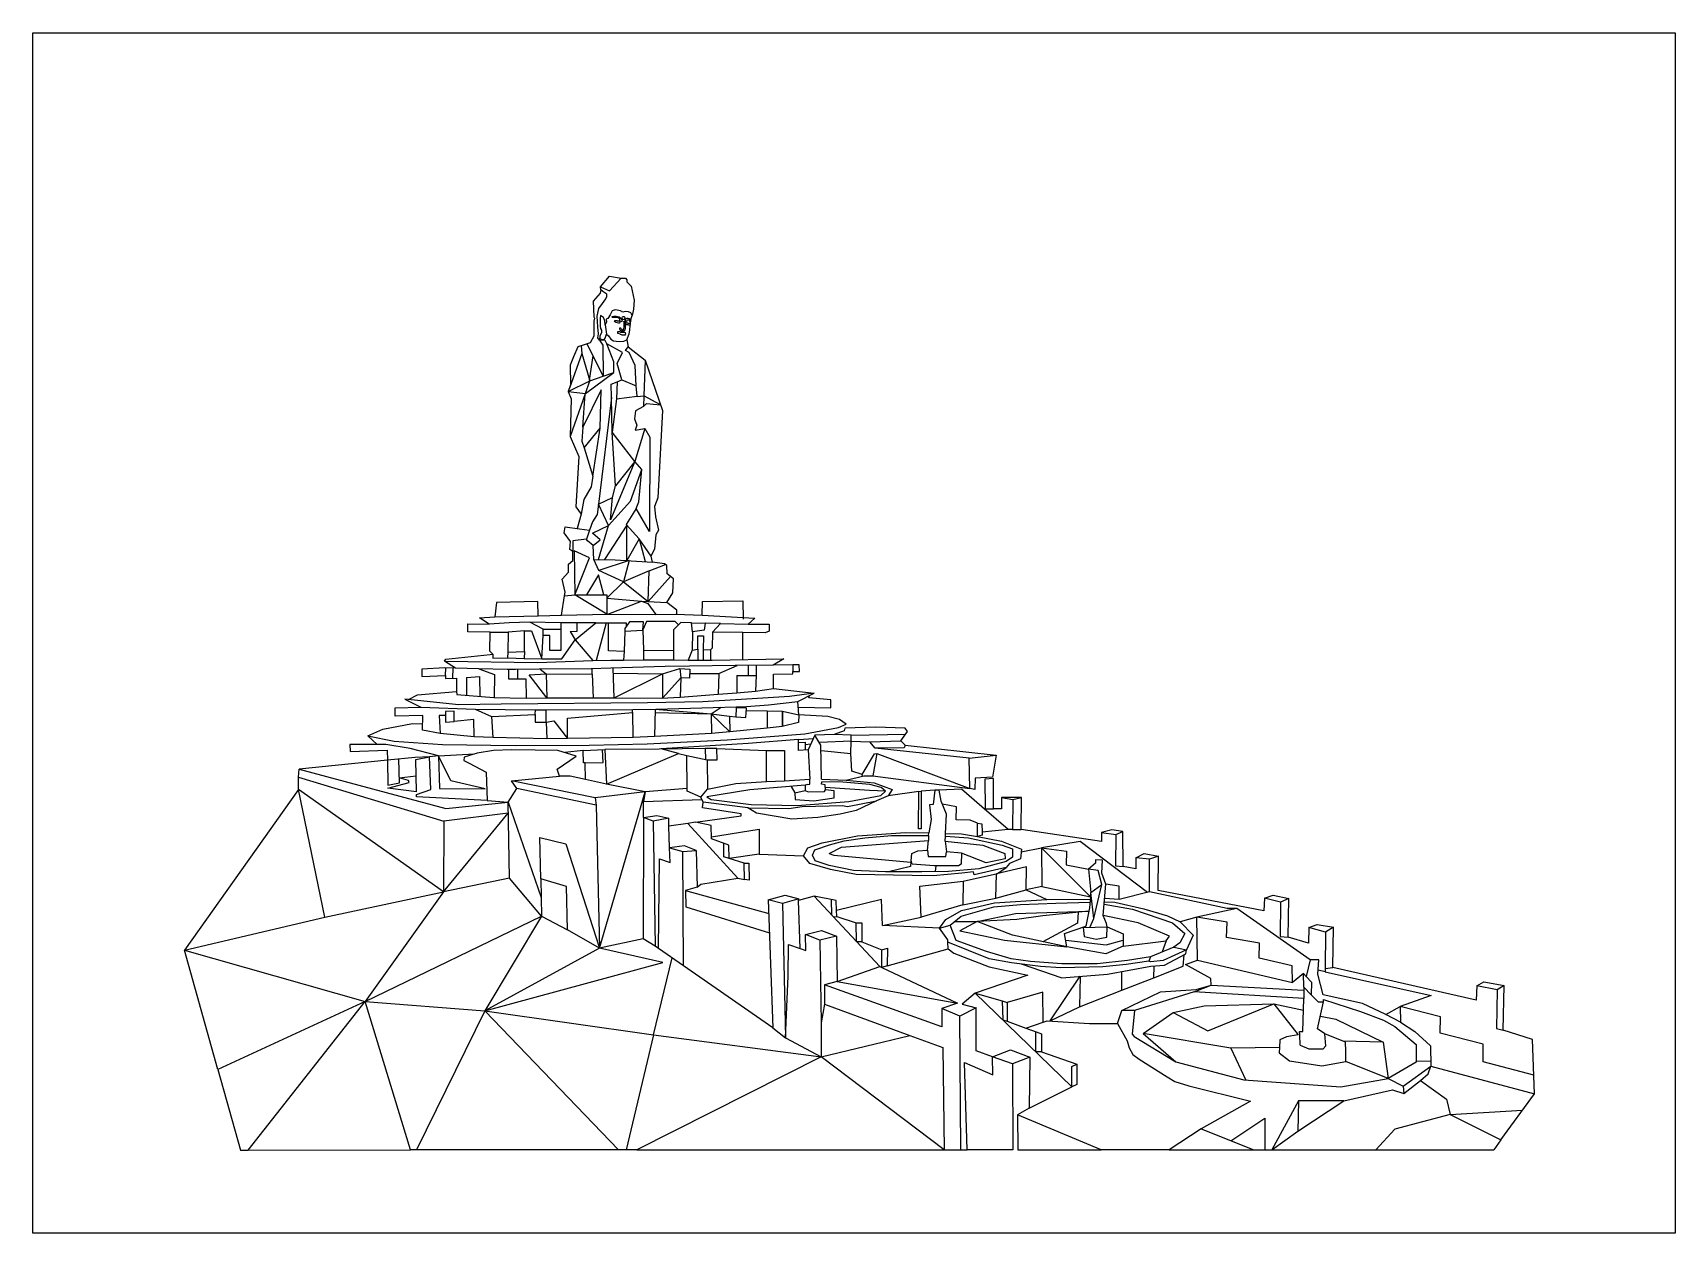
# Model space of a CAD drawing. Header units: millimetres. Extents: x 6625052 to 12948833, y 2106111 to 6727253.
import ezdxf

# ---------------------------------------------------------------- set-up
doc = ezdxf.new("R2010")
doc.units = ezdxf.units.MM
doc.header["$LTSCALE"] = 0.5
picture_1 = doc.add_image_def('image1.png', size_in_pixel=(2949, 2155))

msp = doc.modelspace()

# ---------------------------------------------------------------- linework, layer by layer
at = {"color": 1}
for points in [[(8783202, 4753279), (8809012, 4775788), (8780149, 4800900), (8841611, 4830083), (8802645, 4912149), (8856558, 4937748), (8868091, 4983585), (8856209, 5189888), (8853166, 5323640), (8852013, 5374330), (8874889, 5384189), (8892741, 5391882), (8874891, 5454211), (8895605, 5496289), (8835840, 5530223), (8829388, 5542439), (8807316, 5543457), (8800642, 5553402), (8802980, 5567844), (8800855, 5595453), (8797728, 5636077), (8804041, 5665609), (8818068, 5685436), (8830762, 5703378), (8834644, 5712833), (8834644, 5721752), (8819980, 5731946), (8812123, 5737409), (8810842, 5749998), (8845908, 5734495), (8890481, 5782694), (8906574, 5782960), (8912027, 5776182), (8911629, 5769270), (8924131, 5756776), (8928454, 5752456), (8940075, 5698273)], [(8810842, 5749998), (8845196, 5791041), (8890481, 5782694)], [(8812123, 5737409), (8809603, 5725508), (8782777, 5694233), (8785314, 5634392)], [(8940075, 5698273), (8937616, 5663954), (8932932, 5639061), (8927610, 5649274), (8919094, 5653529), (8906320, 5654593), (8896739, 5651827), (8888010, 5656507), (8874810, 5659273), (8867136, 5660881), (8856288, 5656507), (8847772, 5642253), (8839064, 5627677), (8833044, 5624777), (8833682, 5615203), (8829425, 5603714), (8833884, 5567507)], [(8785314, 5634392), (8787876, 5629186), (8784896, 5617059), (8785109, 5590252), (8785264, 5570668), (8785356, 5559188), (8771057, 5533871), (8748047, 5526381), (8723991, 5518549)], [(8829425, 5603714), (8827539, 5619028), (8822073, 5631842), (8811099, 5638696), (8809041, 5628072), (8809727, 5609223), (8810153, 5597524), (8810479, 5588563), (8815214, 5582835), (8814528, 5572896), (8807670, 5560902), (8807316, 5543457)], [(8833884, 5567507), (8841105, 5561094), (8850260, 5548541), (8861118, 5542158), (8870698, 5540669), (8885827, 5538317), (8900504, 5540669), (8912245, 5545578), (8921400, 5567918), (8923316, 5583023), (8925474, 5600037), (8928901, 5627061), (8932932, 5639061)], [(8903110, 5633689), (8901181, 5633689), (8899682, 5634117), (8896254, 5633689), (8894754, 5632618), (8893469, 5629621), (8893897, 5626624), (8897325, 5624483), (8902038, 5623626), (8904824, 5625553), (8905466, 5631976), (8903752, 5633260), (8902681, 5633689)], [(8807493, 5552180), (8815348, 5547010), (8824594, 5546795), (8828679, 5552382), (8830829, 5559257), (8833884, 5567507)], [(8925507, 5621949), (8921903, 5625684), (8917231, 5627418), (8912560, 5627418), (8907487, 5624617), (8905218, 5620482), (8904951, 5617147), (8904817, 5613412), (8904951, 5611545), (8905485, 5610878), (8905752, 5610611), (8906286, 5608877), (8906286, 5604742), (8906286, 5603274), (8906286, 5601807), (8906286, 5599806), (8906019, 5596605), (8905752, 5591536), (8905485, 5588468), (8904951, 5584866), (8904684, 5583399), (8904150, 5582599), (8902949, 5580731), (8901748, 5579531), (8900279, 5579264), (8898544, 5578997), (8894272, 5578997), (8891603, 5579130), (8887064, 5582065), (8885996, 5584066), (8885462, 5585933), (8885062, 5588468), (8885062, 5590069), (8885196, 5591002), (8885596, 5591402), (8888132, 5591669), (8889601, 5590469), (8890935, 5587934), (8891336, 5587134), (8892270, 5586600), (8893338, 5586334), (8894406, 5585400), (8897209, 5584066), (8897877, 5584066), (8899078, 5585000), (8901080, 5587401), (8901080, 5589535), (8901881, 5593537), (8902014, 5598606), (8902014, 5601940), (8902014, 5604341), (8902148, 5609144), (8901481, 5612078), (8900947, 5616747)], [(8925774, 5603008), (8921903, 5602341), (8919768, 5602341), (8917765, 5602741), (8913627, 5603008), (8913227, 5603408), (8911492, 5603541), (8908956, 5603541), (8908021, 5603541), (8907621, 5603808), (8906553, 5604341), (8906286, 5604875)], [(8926308, 5608343), (8923639, 5608343), (8920568, 5608343), (8918700, 5608610), (8916164, 5608743), (8915629, 5609410), (8913094, 5609410), (8911358, 5609144), (8910023, 5609010), (8908956, 5610077), (8908421, 5612212), (8908555, 5613279), (8908822, 5614613), (8908956, 5615680), (8909356, 5616880), (8910958, 5617814), (8911892, 5618214), (8913094, 5618748), (8914428, 5620482), (8914695, 5621149), (8915496, 5621949), (8916964, 5622216), (8918833, 5622349), (8919634, 5622216), (8920969, 5620882), (8921903, 5619815), (8922304, 5619148), (8923238, 5616080), (8924039, 5615813), (8924707, 5615547), (8925641, 5614746), (8926842, 5613946)], [(8925107, 5621949), (8927776, 5618481)], [(8723991, 5518549), (8706963, 5479418), (8693429, 5448318), (8695519, 5372097), (8686716, 5346586), (8697280, 5318436), (8694570, 5173211), (8727074, 5096686), (8715210, 4902354), (8735897, 4874100), (8721569, 4818977)], [(8736019, 5522465), (8739475, 5492853), (8691118, 5359342)], [(8807316, 5543457), (8819783, 5524881), (8821636, 5405451), (8759552, 5530126)], [(8821636, 5405451), (8862134, 5419170), (8862285, 5460095), (8835840, 5530223)], [(8892741, 5391882), (8948482, 5368525), (8944601, 5447195), (8920762, 5497057), (8907456, 5503705), (8917018, 5518081)], [(8912245, 5545578), (8917018, 5518081), (8982814, 5467248), (9049757, 5273687), (9031686, 4936895), (9018423, 4904200)], [(8739475, 5492853), (8769512, 5387794), (8821636, 5405451)], [(8768784, 5390340), (8782913, 5483213)], [(8982814, 5467248), (8977394, 5330202), (8975768, 5289108), (8987946, 5300232), (9042133, 5295729), (8977394, 5330202)], [(8686716, 5346586), (8769512, 5387794)], [(8686716, 5346586), (8752739, 5338120), (8769512, 5387794)], [(8752739, 5338120), (8862134, 5419170)], [(8874889, 5384189), (8872398, 5318625), (8952374, 5328060), (8948482, 5368525)], [(8743021, 5209225), (8751414, 5337139), (8694570, 5173211)], [(8853166, 5323640), (8802645, 4912149), (8797829, 4872926), (8780148, 4845218), (8767981, 4812146)], [(8872398, 5318625), (8856209, 5189888)], [(8952399, 5327798), (8977394, 5330202)], [(8975768, 5289108), (8945695, 5272432), (8942363, 5241352), (8950694, 5216931), (8944585, 5196951), (8981796, 5203611), (9001234, 5170865), (8999635, 4807969), (8947984, 4896216), (8958537, 4921191), (8969459, 5046362)], [(8747438, 5129768), (8781351, 5020567), (8810163, 5204810)], [(8802681, 4699569), (8841611, 4830083), (8926221, 4923759), (8969459, 5046362), (8942872, 5076806), (8856209, 5189888)], [(8981796, 5203611), (8942872, 5076806)], [(8942872, 5076806), (8849602, 4851886), (8856558, 4937748)], [(8942872, 5076806), (8868091, 4983585)], [(8781351, 5020567), (8775000, 4979956), (8746534, 4930824), (8735897, 4874100)], [(8947984, 4896216), (8910164, 4834298), (8959082, 4779302), (8911936, 4695993), (8912277, 4831922), (8826236, 4699267)], [(9018423, 4904200), (9022536, 4863877), (9033619, 4811961), (9023575, 4795002), (9018549, 4739261)], [(8672820, 4559949), (8675050, 4574130), (8663730, 4624230), (8688092, 4650266), (8688092, 4682050), (8703994, 4695913), (8704333, 4730739), (8693167, 4738516), (8695513, 4768805), (8670813, 4802956), (8674197, 4825948), (8729767, 4817770)], [(8729767, 4817770), (8767981, 4812146), (8756661, 4778104)], [(8785012, 4699796), (8783202, 4753279), (8761332, 4770890), (8756661, 4778104), (8704428, 4770890), (8704333, 4730739)], [(8959082, 4779302), (8982721, 4691626)], [(9005784, 4712405), (8959082, 4779302)], [(8712074, 4563173), (8767943, 4705718), (8709069, 4732768), (8712074, 4563173)], [(8785012, 4699796), (8867459, 4698737), (9010487, 4689913)], [(8899340, 4613367), (8803917, 4657015), (8785012, 4699796)], [(8920917, 4695439), (8803917, 4657015)], [(8920917, 4695439), (8899340, 4613367)], [(8994972, 4537898), (8998139, 4656308), (9061595, 4679787)], [(9105225, 4488664), (9104251, 4504777), (9066627, 4534655), (9089806, 4570911), (9092165, 4625404), (9067642, 4644203), (9065626, 4676430), (9057564, 4683145), (9010487, 4689913), (9005784, 4712405), (9018549, 4739261)], [(8824181, 4564156), (8802513, 4641134), (8756519, 4563563)], [(8998139, 4656308), (8899340, 4613367), (8994972, 4537898)], [(8994972, 4537898), (9079904, 4634803)], [(8661047, 4485090), (8672820, 4559949), (8712074, 4563173), (8834676, 4564248), (8835330, 4489618), (8712074, 4563173)], [(8899340, 4613367), (8834793, 4550884)], [(8395922, 4334866), (8384925, 4346549), (8385925, 4420475), (8299643, 4421642), (8300055, 4452127), (8381592, 4451024), (8344604, 4474755), (8404252, 4478417), (8570867, 4482746), (8661047, 4485090), (8839212, 4489719), (8968698, 4539087), (8992691, 4529763), (9024014, 4487472), (9100990, 4488804), (9201744, 4485473), (9404680, 4473152), (9379688, 4451174), (9460329, 4450841), (9460218, 4423837), (9444750, 4417511), (9357778, 4418510)], [(8570867, 4482746), (8569428, 4538127), (8409894, 4533982), (8404252, 4478417)], [(8834793, 4550884), (8968698, 4539087)], [(8968698, 4539087), (9066627, 4534655)], [(9201744, 4485473), (9203490, 4538287), (9359491, 4540250), (9360383, 4469346)], [(8792263, 4456170), (8657808, 4456170), (8657808, 4349068), (8616032, 4349068), (8616032, 4407387), (8590327, 4407387), (8590327, 4431073), (8538250, 4458094), (8458799, 4455759), (8381592, 4451024)], [(8657808, 4456170), (8538250, 4458094)], [(8590327, 4431073), (8657808, 4431073)], [(8694198, 4422994), (8721384, 4424000), (8721384, 4456170)], [(8713369, 4389818), (8792263, 4456170), (8832656, 4456170), (8794351, 4310987)], [(8832656, 4456170), (8841141, 4456176)], [(8839212, 4489719), (9024014, 4487472)], [(8901898, 4345341), (8841219, 4347683), (8841142, 4455429), (8909910, 4455479), (8909793, 4441590)], [(9110615, 4447785), (9098911, 4460468), (8988415, 4460802), (8974060, 4428776), (8976731, 4350714), (9091672, 4349829)], [(9160615, 4455950), (9119739, 4457091), (9092282, 4429088), (9091387, 4312858)], [(9165685, 4420964), (9160615, 4455950), (9214070, 4454458)], [(9272748, 4453294), (9214070, 4454458), (9209377, 4427297), (9165685, 4420964), (9163684, 4350971), (9185363, 4353971), (9185697, 4405632), (9207033, 4405494), (9206688, 4351969), (9233748, 4352659)], [(9242104, 4420315), (9272748, 4453294), (9379688, 4451174)], [(8253015, 4281883), (8210474, 4308067), (8215613, 4316415), (8385406, 4333790), (8395922, 4334866), (8396262, 4319946), (8454746, 4321280), (8517496, 4318174), (8584845, 4317818), (8661922, 4317411), (8713369, 4389818), (8781379, 4310790), (8850971, 4311844), (8899471, 4312578), (8976435, 4313744), (9092593, 4312849), (9148352, 4312420), (9183327, 4312151), (9204765, 4311985), (9241388, 4311703), (9517388, 4317132), (9475225, 4292812)], [(8385925, 4420475), (8455032, 4419541), (8453988, 4342371), (8517825, 4345683), (8517825, 4424747), (8455032, 4419541)], [(8517825, 4424747), (8545199, 4424747), (8584845, 4317818), (8590327, 4407387)], [(8694198, 4422994), (8713369, 4389818)], [(8904901, 4423141), (8901898, 4345341), (8899471, 4312578)], [(9358504, 4418501), (9242104, 4420315), (9241137, 4358290), (9233765, 4351989), (9234792, 4311754)], [(9357778, 4418510), (9357303, 4313983)], [(8210474, 4308067), (8568348, 4303516), (8781379, 4310790)], [(8453988, 4342371), (8452949, 4321369)], [(8517825, 4345683), (8517496, 4318174)], [(8976731, 4350714), (8976435, 4313744)], [(9163684, 4350971), (9148352, 4312420)], [(9185363, 4353971), (9185041, 4312137)], [(9206688, 4351969), (9206380, 4311973)], [(9477528, 4203196), (9476841, 4258588), (9551736, 4259518), (9551631, 4267989), (9576468, 4268297), (9576149, 4294064), (9551369, 4293757), (9475225, 4292812), (9329035, 4290997), (9153171, 4288815), (9060024, 4287659), (8850580, 4281082), (8775424, 4278722), (8574402, 4276869), (8484145, 4276037), (8451941, 4275740), (8342531, 4279119), (8253015, 4281883), (8211335, 4283170), (8123029, 4277159), (8122378, 4249507), (8214180, 4253085), (8214626, 4241653), (8256451, 4243283), (8256155, 4191509)], [(8214180, 4253085), (8215105, 4283054)], [(8242639, 4242745), (8243856, 4282166)], [(8295286, 4244924), (8294660, 4176929)], [(8295286, 4244924), (8344767, 4248827), (8346243, 4172773)], [(8342531, 4279119), (8403070, 4257309), (8400934, 4168398)], [(8456128, 4275778), (8456133, 4240392), (8523194, 4240402), (8524729, 4165444)], [(8491304, 4276103), (8491309, 4240398)], [(8577950, 4276901), (8601381, 4259264), (8603698, 4167061), (8535948, 4255035), (8601381, 4259264)], [(8601381, 4259264), (8779188, 4257646), (8782420, 4166735)], [(8779188, 4257646), (8778435, 4278816)], [(8863012, 4166589), (8859408, 4281359)], [(8860001, 4262475), (9049139, 4259537), (9048969, 4166250)], [(8863012, 4166589), (9049139, 4259537)], [(9116306, 4279382), (9119567, 4244395), (9048969, 4166250)], [(9049139, 4259537), (9116306, 4279382), (9155045, 4277755), (9153584, 4242966), (9119567, 4244395), (9117590, 4169989)], [(9154315, 4260361), (9265855, 4260632), (9264543, 4181395)], [(9265855, 4260632), (9337688, 4291105)], [(9335295, 4252770), (9409716, 4253212), (9407633, 4192501)], [(9335295, 4252770), (9335686, 4186917)], [(9381007, 4253041), (9380528, 4291636)], [(9410684, 4292011), (9409716, 4253212)], [(9551369, 4293757), (9551688, 4267990)], [(9633100, 4185005), (9538794, 4172424), (9415001, 4164595), (9204995, 4151312), (8991452, 4147374), (8428868, 4142192), (8265663, 4140688), (8057230, 4161666), (8118512, 4130761)], [(8071278, 4160252), (8106732, 4178171), (8256155, 4191509), (8257187, 4179948), (8400369, 4168412), (8524267, 4165434), (8603698, 4167061), (8782420, 4166735), (8863012, 4166589), (9046294, 4166255), (9117590, 4169989), (9264543, 4181395), (9335686, 4186917), (9407633, 4192501), (9477528, 4203196), (9633100, 4185005)], [(9025087, 4122887), (9245280, 4129750), (9333650, 4132504), (9372531, 4133716), (9458096, 4140351), (9570413, 4153522), (9633100, 4185005)], [(9572110, 4130894), (9697478, 4128356), (9698112, 4159647), (9613121, 4166792), (9615664, 4176248)], [(7951482, 3987603), (7914633, 4020233), (8015973, 4000286), (8202277, 3986988), (8482426, 3983930), (8767029, 3984924), (8991042, 3989545), (9298376, 4005889), (9597645, 4028670), (9727571, 4052418), (9757387, 4066195), (9731738, 4083176), (9685892, 4095351), (9574319, 4101438), (9572743, 4072549), (9510705, 4056875), (9452354, 4049827), (9308336, 4036038), (9238819, 4029382), (9018744, 4018754), (8936453, 4014780), (8684188, 4010111), (8603560, 4008619), (8396437, 4014916), (8323811, 4017124), (8193353, 4029316), (8125063, 4042452), (8127221, 4098552), (8020137, 4096630), (8019556, 4128985)], [(8019556, 4128985), (8118512, 4130761), (8328761, 4123201), (8391315, 4095020), (8396437, 4014916)], [(8323811, 4017124), (8322516, 4083933), (8247747, 4076236), (8247426, 4115359), (8213395, 4115080), (8213521, 4099655), (8189987, 4099462), (8193353, 4029316)], [(8328761, 4123201), (8559541, 4120681), (8598474, 4120256), (8934828, 4122624), (9020798, 4123229), (9237471, 4105926), (9238819, 4029382)], [(8391315, 4095020), (8559876, 4102844), (8560071, 4120676)], [(8601294, 4073557), (8631242, 4078127), (8684188, 4010111), (8683461, 4088435), (8934024, 4110376), (8933938, 4122618)], [(8602133, 4073548), (8601804, 4120280)], [(9020798, 4123229), (9018744, 4018754)], [(9020555, 4110857), (9237471, 4105926)], [(9237471, 4105926), (9275383, 4130688)], [(9372412, 4118386), (9452692, 4117102), (9452354, 4049827)], [(9452692, 4117102), (9512184, 4116151), (9511238, 4057010)], [(9511238, 4057010), (9512184, 4116151)], [(9512184, 4116151), (9574319, 4101438)], [(9574319, 4101438), (9570413, 4153522)], [(7914633, 4020233), (7973008, 4046649), (8087144, 4068115), (8125992, 4066621)], [(8213521, 4099655), (8213735, 4073655), (8247747, 4076236)], [(8559876, 4102844), (8559561, 4074013), (8602133, 4073548), (8603560, 4008619)], [(8934024, 4110376), (8934697, 4014748)], [(9307660, 4096768), (9331874, 4093580)], [(9967566, 4001009), (9993497, 4037976), (9984126, 4049838), (9869485, 4053896), (9751096, 4050775), (9749218, 4039585), (9710636, 4025899), (9636747, 4022773)], [(8187482, 3943964), (8077538, 3971966), (7983953, 3987723), (7846118, 3987214), (7847136, 3960276), (7990006, 3965671), (7990138, 3927035)], [(9573206, 4006084), (9379928, 3991409), (9044027, 3970149)], [(9610836, 3967286), (9572892, 3964343), (9573206, 4006084), (9631004, 4010473)], [(9573124, 3995147), (9599125, 3996131), (9599447, 3987630), (9621214, 3989509)], [(9599447, 3987630), (9598917, 3966362)], [(9662327, 3853908), (9659574, 3984857), (9636747, 4022773), (9610836, 3967286), (9616823, 3853423)], [(9775770, 3999760), (9653729, 3994567)], [(9776407, 4023975), (9710636, 4025899)], [(9819902, 3865531), (9817940, 3872399), (9778893, 3884261), (9774520, 3952312), (9775770, 3999760), (9847582, 3997870), (9967566, 4001009), (9984122, 3985401), (9980686, 3974475), (9867919, 3973539), (9847582, 3997870)], [(9775770, 3999760), (9776407, 4023975), (9985542, 4026637)], [(9984122, 3985401), (10334502, 3946332)], [(7990138, 3927035), (7650270, 3892535), (8215626, 3741092), (8455102, 3765378)], [(8373870, 3771466), (8102033, 3786244), (8102483, 3794518), (8156963, 3813691), (8152894, 3939741), (8097792, 3937963), (7990138, 3927035), (7992172, 3830464), (8036422, 3840121), (8034447, 3931532)], [(8102033, 3805558), (8099490, 3929068), (8152894, 3939741)], [(8187482, 3943964), (8152894, 3939741)], [(8187482, 3943964), (8325543, 3950947)], [(8647163, 3964345), (8559029, 3965692), (8469431, 3967062), (8398304, 3964435), (8336083, 3954283), (8285856, 3938382), (8283951, 3925375), (8304586, 3914906), (8371031, 3881195), (8373870, 3771466), (8455102, 3765378), (8488610, 3818143), (8467794, 3848077), (8652743, 3865499)], [(8752979, 3852616), (8694160, 3865181), (8652743, 3865499), (8644120, 3892872), (8717163, 3942549), (8647163, 3964345)], [(8744173, 3964562), (8672881, 3956337)], [(8834185, 3835270), (8752979, 3852616), (8751965, 3917442), (8744912, 3917331), (8744173, 3964562), (8827087, 3967942)], [(8751965, 3917442), (8820936, 3918520), (8818935, 3967609)], [(9213964, 3971878), (9037056, 3970078), (8827087, 3967942), (8834185, 3835270), (9110893, 3952766), (9143084, 3944460)], [(9110893, 3952766), (9044027, 3970149)], [(9144035, 3817634), (9143084, 3944460), (9222164, 3928023), (9223373, 3815977)], [(9222164, 3928023), (9259510, 3928403), (9259063, 3972337), (9213964, 3971878), (9214566, 3929602)], [(9259063, 3972337), (9450018, 3964663)], [(9450469, 3844332), (9450018, 3964663), (9519575, 3964924), (9519440, 3848101)], [(9660012, 3964040), (9774520, 3952312)], [(9757388, 3850526), (9824297, 3866586), (9858860, 3867284), (10233230, 3817710), (10230170, 3935095), (10334502, 3946332), (10320758, 3861737), (10252973, 3857679), (10252036, 3814289), (10233230, 3817710)], [(9817940, 3872399), (9866358, 3952000), (9875104, 3952312), (9858860, 3867284)], [(10230170, 3935095), (9867919, 3973539)], [(9875104, 3952312), (10233230, 3817710)], [(8460272, 3472725), (8206850, 3420146), (8455839, 3723630), (8207975, 3692731), (8206850, 3420146), (7647676, 3813703), (7647569, 3861206), (7650270, 3892535)], [(7647569, 3861206), (8207975, 3692731)], [(8102033, 3805558), (7991663, 3819790), (8073550, 3841645), (8071676, 3848668), (8036004, 3859437), (8100762, 3867313)], [(8982711, 3804674), (8790858, 3781961), (8467794, 3848077)], [(8790858, 3781961), (8794127, 3754346), (8488610, 3818143)], [(8807271, 3203224), (8982711, 3804674)], [(8982711, 3804674), (8834185, 3835270)], [(9197043, 3785247), (9145147, 3807431), (9144035, 3817634), (8982711, 3804674), (8977002, 3767922)], [(10036655, 3806062), (9918940, 3789224), (9873011, 3770341), (9795308, 3733677), (9733584, 3718947), (9647525, 3706972), (9547721, 3700527), (9410976, 3722933), (9378425, 3743801), (9205534, 3765589), (9197043, 3785247), (9223373, 3815977)], [(9598869, 3830701), (9492145, 3821834), (9385274, 3812955), (9220200, 3785714), (9236538, 3775819), (9391010, 3756028), (9567761, 3752565), (9767502, 3768415), (9890287, 3791669), (9908095, 3807582)], [(9223373, 3815977), (9332335, 3837876), (9450469, 3844332), (9519440, 3848101), (9616823, 3853423)], [(9545507, 3826268), (9559405, 3800873), (9599144, 3810308)], [(9559405, 3800873), (9560396, 3775122), (9631755, 3771160), (9710051, 3781559), (9710090, 3809551), (9676694, 3812236)], [(9607490, 3832855), (9598869, 3830701), (9599144, 3810308), (9610843, 3805366), (9672835, 3806451), (9676694, 3812236), (9676091, 3832605), (9662221, 3834171), (9663531, 3844240)], [(9607490, 3832855), (9616258, 3835045), (9616823, 3853423)], [(9662327, 3853908), (9757388, 3850526), (9864754, 3840381), (9933974, 3813942), (9918940, 3789224)], [(9908095, 3807582), (9891159, 3821737), (9847435, 3832814), (9744513, 3842702), (9663531, 3844240)], [(9908095, 3807582), (9846223, 3810470), (9676392, 3822420)], [(10098633, 3811968), (10045906, 3807678), (10045135, 3662136), (10035893, 3662185), (10036655, 3806062), (10045906, 3807678)], [(10137761, 3614739), (10139112, 3634037), (10138943, 3645090), (10143417, 3719002), (10122440, 3769296), (10115449, 3811590), (10098633, 3811968), (10091642, 3756456), (10077471, 3755701), (10083642, 3698943), (10074858, 3647514)], [(10397391, 3659912), (10380209, 3660005), (10279659, 3747167), (10200257, 3815997), (10115449, 3811590)], [(10355104, 3783651), (10355101, 3739575), (10324447, 3739578), (10324455, 3856055), (10290081, 3854523), (10291614, 3740262), (10324447, 3739578)], [(8584050, 3326300), (8460272, 3472725), (8455102, 3765378), (8582434, 3398168)], [(8794127, 3754346), (8807271, 3203224)], [(8976464, 3705842), (8977002, 3767922), (9201288, 3775418)], [(9176196, 3688727), (9352904, 3712379), (9351878, 3720044), (9204070, 3744143), (9205534, 3765589)], [(9378425, 3743801), (9535629, 3740839), (9587667, 3748532), (9742127, 3752810), (9762142, 3748502), (9873011, 3770341)], [(10262334, 3684629), (10234350, 3696663), (10180777, 3698007), (10182007, 3747085), (10127351, 3757522)], [(10739604, 3649208), (10740181, 3613627), (10430629, 3659637), (10432042, 3782768), (10355104, 3783651), (10398017, 3775110), (10432042, 3782768)], [(10398017, 3775110), (10397391, 3659912), (10430630, 3659731)], [(8976464, 3705842), (8975375, 3239825)], [(9339654, 3473196), (9146581, 3683692), (9073962, 3673072), (9073371, 3703457), (9013954, 3691977), (8976464, 3705842), (9027828, 3713807), (9073371, 3703457)], [(9013954, 3691977), (9020986, 3211372)], [(9034114, 3202252), (9038511, 3547568), (9079071, 3532766), (9076597, 3589745), (9073962, 3673072)], [(9363860, 3530131), (9305901, 3548278), (9304474, 3600072), (9238380, 3623831), (9237429, 3675151), (9176196, 3688727), (9146581, 3683692)], [(10380209, 3660005), (10280248, 3649471), (10280104, 3638555), (10262489, 3633269), (10262334, 3684629), (10279744, 3681749), (10280248, 3649471)], [(9238227, 3632042), (9421195, 3661242), (9421524, 3565825), (9305901, 3548278)], [(9305901, 3548278), (9286195, 3554448), (9285501, 3606892)], [(9421524, 3565825), (9593122, 3558941), (9609563, 3589112), (9663969, 3608828), (9799796, 3636359), (9856892, 3639347), (9983756, 3648122), (10074858, 3647514)], [(10138943, 3645090), (10201467, 3643401), (10262489, 3633269), (10355529, 3615789), (10431383, 3583892), (10427446, 3547559), (10386008, 3528955), (10373096, 3513651), (10249031, 3486020), (10246498, 3497394), (10202488, 3491722), (10091879, 3481823), (10011405, 3483323), (9795385, 3487350), (9696876, 3506438), (9617489, 3529599), (9593122, 3558941)], [(9627403, 3561424), (9636243, 3581725), (9693236, 3601649), (9749153, 3616358), (9828341, 3627824), (9930942, 3636675), (10074144, 3636497)], [(10139112, 3634037), (10227329, 3627646), (10357790, 3600199), (10397290, 3585350), (10397671, 3553235), (10373364, 3536664), (10267019, 3508783), (10151247, 3498994), (10047925, 3496730), (9907665, 3497293), (9785286, 3502376), (9691634, 3521960), (9637896, 3539504)], [(9691379, 3567121), (9738735, 3591536), (9872169, 3602133), (10073402, 3618115)], [(10201404, 3569225), (10199970, 3527073), (10189187, 3519664), (10095745, 3519664), (10010909, 3526085), (10006945, 3539101), (10009211, 3567398), (10032635, 3577651), (10070011, 3580481), (10073402, 3618115)], [(10074144, 3636497), (10073402, 3618115)], [(10074144, 3636497), (10074858, 3647514)], [(10137761, 3614739), (10283446, 3600271), (10367902, 3567718), (10368807, 3546618), (10295813, 3531245)], [(10137761, 3614739), (10143492, 3574047)], [(10917395, 3418022), (10657234, 3613378), (10508820, 3589551), (10697936, 3401325), (10699401, 3417638)], [(10871838, 3550925), (10872078, 3509170), (10823144, 3517882), (10821723, 3652862), (10779258, 3658763), (10739604, 3649208), (10795288, 3641339), (10821723, 3652862)], [(10795288, 3641339), (10794163, 3520773), (10823144, 3517882)], [(9129803, 3135781), (9128099, 3574991), (9179325, 3579715), (9134160, 3597415), (9076597, 3589745), (9128099, 3574991)], [(9179325, 3579715), (9182868, 3438706), (9137997, 3425431), (9138849, 3361798), (9461416, 3262328)], [(9637896, 3539504), (9627403, 3561424)], [(9691379, 3567121), (9709238, 3561063), (10005738, 3534538), (10004254, 3517957), (9920074, 3497243)], [(10070028, 3580666), (10071955, 3556643), (10140788, 3556643), (10143492, 3574047)], [(10295813, 3531245), (10201404, 3569225), (10143492, 3574047)], [(10430282, 3573728), (10508820, 3589551), (10510381, 3441126), (10450402, 3427640), (10529979, 3390035)], [(10508820, 3589551), (10605388, 3577318), (10604163, 3524677), (10690402, 3507823)], [(10924496, 3419800), (10807382, 3390469), (10807382, 3442123), (10756147, 3449826), (10741638, 3491511), (10743451, 3541806), (10717008, 3542759), (10716583, 3530968), (10690402, 3507823), (10699401, 3417638), (10741568, 3447996), (10726605, 3502368), (10690402, 3507823)], [(11367200, 3395450), (11364503, 3347401), (10958114, 3425190), (10959463, 3557212), (10924413, 3546435), (10871838, 3550925), (10904191, 3567540), (10959463, 3557212)], [(11260926, 3356366), (11223746, 3355460), (10924496, 3419800), (10924413, 3546435)], [(9182868, 3438706), (9197368, 3449891), (9339654, 3473196), (9365336, 3468181), (9363860, 3530131), (9381590, 3530553), (9383147, 3465205), (9365336, 3468181)], [(10102404, 3519664), (10099586, 3497862)], [(10206627, 3369617), (10333391, 3395455), (10335469, 3489425)], [(10207114, 3460656), (10340067, 3490456), (10373096, 3513651)], [(10333391, 3395455), (10450402, 3427640), (10451626, 3516011), (10335469, 3489425)], [(7749770, 3322943), (8206850, 3420146), (7904173, 2998181), (8584050, 3326300), (8365250, 2961837)], [(8580818, 3470037), (8584050, 3326300), (8683263, 3273367)], [(9137997, 3425431), (9458837, 3336181)], [(9896692, 3290252), (10045285, 3322955), (10040502, 3442156), (10207114, 3460656), (10206627, 3369617), (10045285, 3322955)], [(10510381, 3441126), (10697936, 3401325)], [(10697936, 3401325), (10694065, 3358230), (10680252, 3287891), (10669823, 3282454), (10673235, 3247662), (10719205, 3238304), (10760635, 3245110), (10762053, 3285377), (10758649, 3298138), (10746446, 3329047), (10756147, 3449826)], [(10694969, 3283151), (10710178, 3317132), (10699401, 3417638)], [(10710178, 3317132), (10741568, 3447996)], [(9512136, 3375690), (9456971, 3389603), (9521496, 3406848), (9574177, 3393475)], [(9456971, 3389603), (9474190, 2896547), (9523218, 2858382)], [(11066746, 3197498), (10977576, 3155998), (10930270, 3150421), (10922754, 3153855), (10835051, 3140842), (10745394, 3131015), (10583543, 3127296), (10504747, 3133143), (10393923, 3146953), (10307977, 3162654), (10147986, 3226926), (10147720, 3235956), (10115563, 3280043), (9896692, 3290252), (9893237, 3390909), (9719574, 3347894), (9717980, 3387200), (9633127, 3403206), (9573862, 3386740), (9574177, 3393475), (9512136, 3375690), (9523218, 2858382), (9533432, 3095876), (9534939, 3217959), (9579215, 3201966), (9573862, 3386740)], [(9722221, 3074481), (9885924, 3132127), (9633127, 3403206)], [(9699254, 3390733), (9700818, 3330620)], [(10115563, 3280043), (10140765, 3313048), (10200375, 3348517), (10327787, 3377620), (10529979, 3390035), (10697088, 3391885)], [(10115563, 3280043), (10157541, 3291936), (10199803, 3326465), (10325221, 3361921), (10428592, 3371337), (10563510, 3376546), (10696000, 3379778)], [(10749925, 3372356), (10859741, 3352942), (11012903, 3301420), (11060390, 3260254), (11041505, 3224453), (11018620, 3207300), (11066746, 3197498)], [(10750641, 3381271), (10791756, 3379967), (10903242, 3354957), (10994705, 3327218), (11043400, 3304337)], [(10807382, 3390469), (10751738, 3394939)], [(11543887, 3158115), (11260926, 3356366), (11107335, 3322630)], [(11429734, 3380039), (11367200, 3395450), (11400901, 3407575), (11460740, 3394858)], [(11538541, 3283050), (11537580, 3222871), (11458493, 3245323), (11460740, 3394858), (11429734, 3380039), (11427937, 3248018), (11458493, 3245323)], [(9706672, 3324343), (9720781, 3325293), (9719574, 3347894)], [(9720781, 3325293), (9794969, 3300336), (9817053, 3300336), (9817053, 3228001), (9797080, 3227397), (9794969, 3300336)], [(10928763, 3170371), (10839455, 3155785), (10723178, 3143481), (10587582, 3142910), (10466467, 3151775), (10392375, 3162352), (10297009, 3190711), (10180865, 3232448), (10157541, 3291936)], [(10173997, 3305382), (10260879, 3305864), (10195025, 3270098), (10366533, 3234332), (10606002, 3208547), (10397844, 3253183), (10260879, 3305864), (10408625, 3337062), (10691554, 3345442), (10514381, 3327690), (10414454, 3313097), (10260879, 3305864)], [(10650695, 3341348), (10647082, 3299199), (10514182, 3228236)], [(10515229, 2918628), (10530467, 2924025), (10693680, 2913039), (10801794, 2913567), (10817654, 2963493), (10967512, 3035529), (11104685, 3044792), (11161690, 3060466), (11160366, 3086664), (11062915, 3139856), (11109274, 3157165), (11107335, 3322630), (11043400, 3304337), (11093009, 3253171), (11066746, 3197498)], [(10823835, 3210883), (10989062, 3232086), (11001601, 3249776), (10880635, 3301373), (10746446, 3329047)], [(11517856, 3105384), (11475361, 3071699), (11474524, 3134703), (11347251, 3164350), (11347808, 3222057), (11221324, 3244517), (11223277, 3303896), (11107335, 3322630)], [(11601960, 3265499), (11538541, 3283050), (11570895, 3293828), (11633415, 3283910)], [(9474190, 2896547), (9129803, 3135781), (9034114, 3202252), (9020986, 3211372), (8975375, 3239825), (8807271, 3203224), (8365250, 2961837)], [(9579215, 3201966), (9600854, 3194150), (9599895, 3255280), (9661913, 3271949), (9720082, 3248868), (9655497, 3233909), (9599895, 3255280)], [(9655497, 3233909), (9661031, 2915530)], [(9720082, 3248868), (9722221, 3074481), (9673864, 3062008)], [(9817053, 3228001), (9893861, 3197363), (9915719, 3203026), (9914370, 3134800), (9894131, 3129137), (9893861, 3197363)], [(9914370, 3134800), (10150059, 3200746), (10147986, 3226926)], [(10606002, 3208547), (10598086, 3259846), (10680252, 3287891)], [(10602044, 3234196), (10757663, 3216430), (10823606, 3234678)], [(10762041, 3285009), (10823377, 3258473), (10823835, 3210883), (10756506, 3181960), (10606002, 3208547)], [(10669823, 3282454), (10762041, 3285009)], [(10989062, 3232086), (10973692, 3188835)], [(12184616, 3058734), (12183222, 3002569), (11630297, 3128409), (11633415, 3283910), (11601960, 3265499), (11601061, 3125394), (11630297, 3128409)], [(8365250, 2961837), (9050386, 3148127), (8807271, 3203224)], [(9015475, 2870101), (9086198, 3166072)], [(10150059, 3200746), (10171180, 3183421), (10307954, 3130853), (10456669, 3098908), (10253628, 3030494)], [(10430613, 3142381), (10587242, 3089704), (10762727, 3103080), (10929290, 3133546), (10982980, 3137356), (11065112, 3181887), (11066746, 3197498)], [(11018620, 3207300), (10928763, 3170371), (10922754, 3153855)], [(10940881, 3089345), (11055041, 3134128), (11058310, 3178198)], [(9885924, 3132127), (9894131, 3129137)], [(9894131, 3129137), (10185096, 2991620), (10125022, 2971203)], [(10542118, 2923241), (10657278, 3095043), (10655374, 2977345), (10817934, 3041114), (10818521, 3113285)], [(10940881, 3089345), (10942497, 3134483)], [(11109274, 3157165), (11475361, 3071699)], [(11518751, 3053463), (11517856, 3105384), (11528460, 3093849)], [(11834793, 2947459), (11745485, 2989650), (11593152, 3023141), (11572596, 3103515), (11576750, 3157764), (11543887, 3158115), (11528460, 3093849), (11548048, 3072542), (11547525, 3023967), (11574392, 2996425), (11594673, 2996425), (11594673, 3006125), (11737771, 2960078), (11826441, 2925963), (11869969, 2901931), (11951988, 2832373), (11951568, 2764227), (11844153, 2702053), (11901033, 2672384), (11904177, 2644126)], [(11600980, 3112732), (11573771, 3118856)], [(11601061, 3125394), (11600980, 3112732), (12009481, 3020801), (11890590, 2978927)], [(10125022, 2971203), (10125161, 2900620), (9673864, 3062008), (9673223, 2987626), (9661031, 2915530), (9660993, 2784501)], [(9722221, 3074481), (10185096, 2991620)], [(11096469, 3035602), (10866843, 2962776), (10817654, 2963493)], [(10817934, 3041114), (10940881, 3089345)], [(11547525, 3023967), (11518751, 3053463), (11518954, 3041683)], [(12263309, 3043427), (12184616, 3058734), (12211577, 3073553), (12290271, 3060042)], [(12399187, 2851346), (12286231, 2887874), (12290271, 3060042), (12263309, 3043427), (12261063, 2893893), (12286231, 2887874)], [(7336993, 2736759), (7424069, 2425373), (7453899, 2425709), (7904173, 2998181)], [(7453899, 2425709), (8079472, 2426999), (7904173, 2998181), (8365250, 2961837), (8102478, 2427202), (8079472, 2426999)], [(9673223, 2987626), (10001582, 2867191)], [(10198743, 2427135), (10222408, 2427351), (10213002, 2763179), (10321274, 2715816), (10320066, 2785349), (10257145, 2807805), (10257869, 2973636), (10194048, 2941935)], [(10625881, 2669957), (10253628, 3030494), (10203778, 2987575), (10257869, 2973636)], [(10253628, 3030494), (10357671, 3000387), (10359556, 2927899)], [(10357671, 3000387), (10377246, 2994723), (10376131, 2921977), (10449032, 2895181), (10515229, 2918628), (10513553, 3033348), (10377246, 2994723)], [(10542118, 2923241), (10655374, 2977345)], [(11015392, 2955501), (11135346, 2980865), (11403291, 2988506)], [(11403291, 2988506), (11518204, 2965209)], [(11504612, 2829356), (11503184, 2870918), (11502787, 2882467), (11515773, 2882913), (11519511, 3009432)], [(11504612, 2829356), (11538934, 2815102), (11593760, 2815993), (11604012, 2826683), (11600487, 2872945), (11571919, 2892608), (11594673, 2996425)], [(12404063, 2714773), (12209263, 2765838), (12209816, 2833467), (12044518, 2875567), (12045070, 2939055), (11890590, 2978927)], [(8365250, 2961837), (8879946, 2426442), (8102478, 2427202)], [(8365250, 2961837), (9015475, 2870101), (8909467, 2426461), (8879946, 2426442)], [(10198743, 2427135), (10194048, 2941935), (10125022, 2971203)], [(10359556, 2927899), (10376131, 2921977)], [(10801794, 2913567), (10839053, 2847015), (10846027, 2819139), (10860846, 2793441), (10884817, 2775584), (10992528, 2708435), (11022433, 2689792), (11076211, 2672720), (11314304, 2614725), (11123335, 2507874), (11000385, 2426776), (10738359, 2426610)], [(10866843, 2962776), (10858138, 2872574), (10865372, 2862843), (11025943, 2765670), (11287904, 2695779), (11661398, 2669881), (11844153, 2702053)], [(11582673, 2941673), (11642012, 2930487), (11824540, 2841928), (11669591, 2844910)], [(11891695, 2918199), (11946434, 2882121), (12006260, 2826764), (12008350, 2748705)], [(9015475, 2870101), (9660993, 2784501), (8950443, 2426619), (8909467, 2426461)], [(8950443, 2426619), (10134678, 2426988), (9660993, 2784501), (10001582, 2867191)], [(9523218, 2858382), (9660993, 2784501)], [(10001582, 2867191), (10128580, 2821170), (10134678, 2426988), (10198743, 2427135)], [(10449032, 2895181), (10488758, 2880579), (10508398, 2873360), (10509534, 2804043), (10487343, 2804134), (10487659, 2880983)], [(10900837, 2875322), (11025943, 2765670)], [(11425579, 2820575), (11424679, 2800793), (11464090, 2769603), (11588898, 2750450), (11681166, 2766931), (11680275, 2806130), (11679484, 2840896), (11600487, 2872945)], [(12278045, 2465768), (12406640, 2642606), (12399187, 2851346)], [(10320066, 2785349), (10389660, 2811235), (10464529, 2783679), (10397516, 2757725), (10320066, 2785349)], [(10464529, 2783679), (10462030, 2586654), (10415940, 2561569), (10417710, 2426961), (10738359, 2426610), (10415940, 2561569)], [(10509534, 2804043), (10645315, 2756502)], [(11238367, 2818348), (11295517, 2695252)], [(11824540, 2841928), (11844153, 2702053), (11681166, 2766931)], [(10397516, 2757725), (10398275, 2426989), (10222408, 2427351)], [(10462030, 2586654), (10625881, 2669957), (10625978, 2747409), (10645315, 2756502), (10644990, 2678072), (10625881, 2669957)], [(11901033, 2672384), (12008350, 2748705)], [(11951594, 2768322), (12007785, 2769827)], [(11968179, 2694028), (11998130, 2719997), (12008350, 2748705), (12406640, 2642606)], [(11673663, 2615373), (11860571, 2658183), (11904177, 2644126), (11968179, 2694028), (12068755, 2622338), (12082822, 2563298), (11869922, 2506742), (11795893, 2426776)], [(11498861, 2615089), (11495828, 2498878)], [(11238398, 2461953), (11368754, 2548227), (11368754, 2426776)], [(12082822, 2563298), (12360567, 2579247)], [(12082822, 2563298), (12278045, 2465768), (12251240, 2426776)], [(11123335, 2507874), (11326539, 2426776)], [(11000385, 2426776), (12251240, 2426776)]]:
    msp.add_lwpolyline(points, dxfattribs=at)
for points in [[(8856001, 5634589), (8862803, 5636321), (8871738, 5636055), (8882807, 5634322), (8889742, 5629125), (8893476, 5622461), (8894543, 5616864), (8889475, 5614998), (8885608, 5620329), (8885074, 5625260), (8883341, 5626992), (8879473, 5629525), (8874139, 5631657), (8871071, 5631657), (8864269, 5631657), (8859602, 5631657), (8857602, 5631657), (8856135, 5632457)], [(8864758, 5615806), (8869430, 5613405), (8874502, 5612337), (8880376, 5611137), (8884514, 5611137), (8886916, 5612071), (8887183, 5614071), (8885315, 5616339), (8883846, 5616873), (8880643, 5617673), (8878507, 5617673), (8876905, 5617807), (8875437, 5618207), (8873301, 5618607), (8870498, 5618473), (8867428, 5618207), (8865693, 5617940), (8864091, 5617273)], [(8889151, 5573242), (8885811, 5575778), (8881536, 5575778), (8876592, 5575912), (8875791, 5573909), (8876726, 5571506), (8879131, 5570438), (8885544, 5568836), (8885678, 5568569), (8887147, 5567367), (8890220, 5565899), (8893426, 5564830), (8895965, 5564430), (8898504, 5564296), (8903046, 5564163), (8907188, 5565097), (8907321, 5566566), (8908257, 5569103), (8906787, 5571907), (8905050, 5572975), (8899572, 5573242), (8897301, 5573375), (8896499, 5573375), (8892892, 5573509)], [(8812813, 5353129), (8743021, 5209225), (8739487, 5155371), (8747438, 5129768), (8810163, 5204810)], [(8977008, 4459503), (8922928, 4459169), (8904234, 4434149), (8904901, 4423141), (8974109, 4427338)], [(9333812, 4128110), (9331874, 4093580), (9370897, 4091391), (9372935, 4127694)], [(9237471, 4105926), (9307660, 4096768), (9308336, 4036038)], [(8191043, 3817913), (8367024, 3816388), (8234784, 3847901), (8187482, 3943964)], [(7647676, 3813703), (7208735, 3195417), (7749770, 3322943)], [(8807271, 3203224), (8683263, 3273367), (8679669, 3440402), (8580818, 3470037), (8577224, 3629886), (8677871, 3604741)], [(7208735, 3195417), (7904173, 2998181), (7336993, 2736759)], [(11518954, 3041683), (11519511, 3009432), (11096469, 3035602), (11161690, 3060466)], [(10900837, 2875322), (11015392, 2955501), (11150006, 2885567), (11403291, 2988506), (11497789, 2870019), (11452323, 2862447), (11426916, 2849974), (11425579, 2820575), (11238367, 2818348)], [(11890590, 2978927), (11891695, 2918199), (11834793, 2947459)], [(11498861, 2615089), (11396097, 2426776), (11495828, 2498878), (11673663, 2615373)]]:
    msp.add_lwpolyline(points, close=True, dxfattribs=at)

# ---------------------------------------------------------------- pictures from other files: only their frames are drawn
image = msp.add_image(picture_1, insert=(6625052, 2106111), size_in_units=(6323782, 4621143))
image.dxf.flags = 7

doc.saveas('drawing.dxf')
